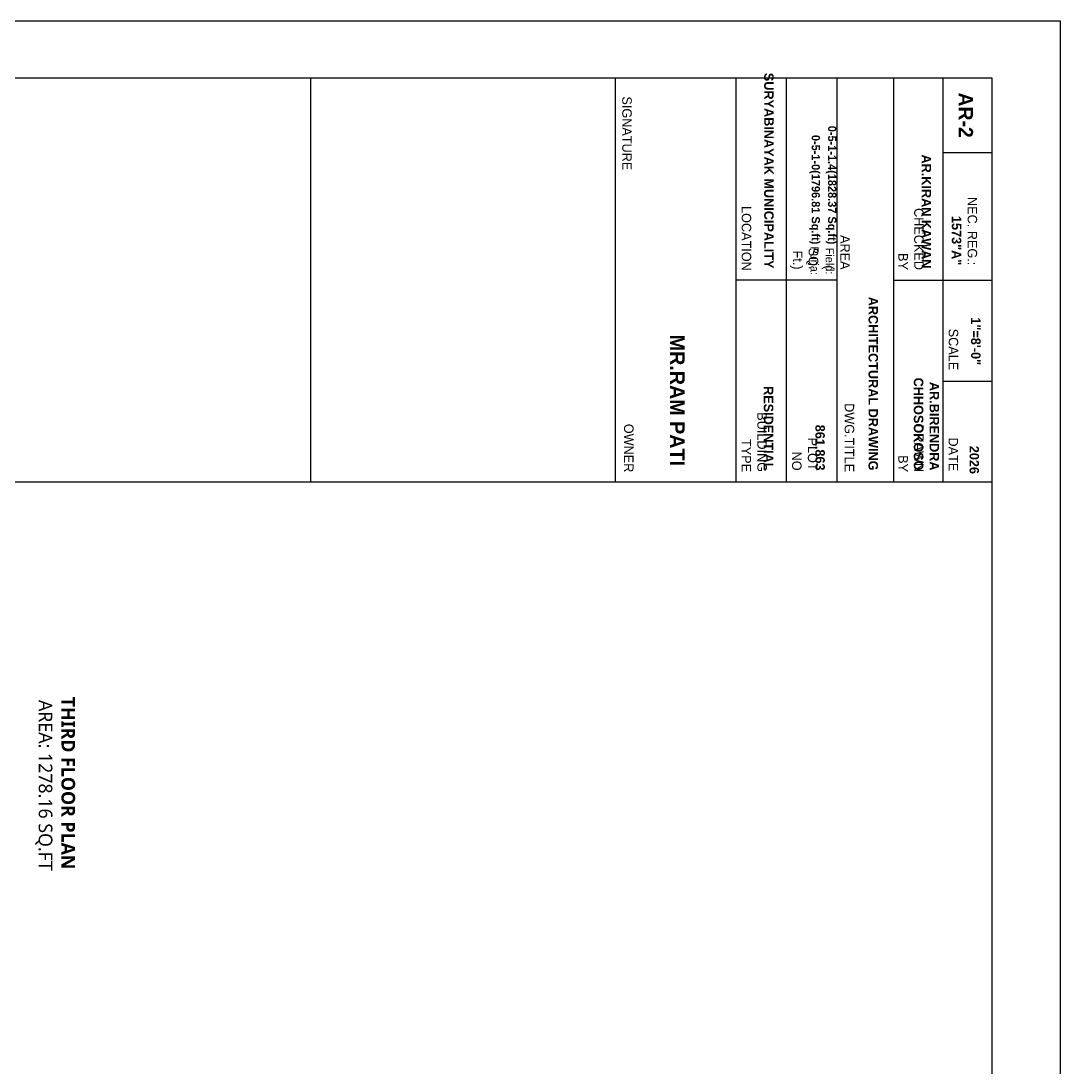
# Model space of a CAD drawing. Header units: inches. Extents: x -71 to 2682309, y -3332 to 801571.
# Drawn here: x 2681166 to 2682309, y 790937 to 792089 of the extents above; entities that cross this region are included whole.
import ezdxf

# ---------------------------------------------------------------- set-up
doc = ezdxf.new("R2010")
doc.units = ezdxf.units.IN
doc.header["$MEASUREMENT"] = 0
doc.layers.add('ASHADE', color=253, linetype='Continuous')
doc.layers.add('BORDER', color=5, linetype='Continuous', lineweight=60)
doc.layers.add('Text', color=7, linetype='Continuous', lineweight=20)
doc.styles.add('ARIAL', font='GOTHIC.TTF')
doc.styles.add('m4', font='', dxfattribs={"height": 9})
doc.styles.get("Standard").update_dxf_attribs({"font": 'arial.ttf'})
doc.styles.get('m4').set_extended_font_data('Revel Light')

msp = doc.modelspace()

# ---------------------------------------------------------------- linework, layer by layer
at = {"layer": 'BORDER', "lineweight": 30}
for p, q in [((2682234, 792026.4), (2680143.4, 792026.4)), ((2681484.4, 792026.4), (2681484.4, 791581.8)), ((2681819.7, 791581.8), (2681819.7, 792026.4)), ((2681952.4, 791581.8), (2681952.4, 792026.4)), ((2682008, 791581.8), (2682008, 792026.4)), ((2682063.5, 791581.8), (2682063.5, 792026.4)), ((2682126.1, 791581.8), (2682126.1, 792026.4)), ((2682180.1, 791581.8), (2682180.1, 792026.4)), ((2682180.1, 791944.6), (2682234, 791944.6)), ((2682063.5, 791804.1), (2681952.4, 791804.1)), ((2682126.1, 791804.1), (2682234, 791804.1)), ((2682180.1, 791693), (2682234, 791693)), ((2682234, 791581.8), (2680143.4, 791581.8))]:
    msp.add_line(p, q, dxfattribs=at)
msp.add_lwpolyline([(2680143.4, 792026.4), (2680143.4, 790490.3), (2680143.4, 789049.8), (2681191.8, 789049.8), (2682234, 789049.8), (2682234, 790490.3), (2682234, 792026.4)], dxfattribs=at)
at = {"layer": 'Defpoints'}
msp.add_lwpolyline([(2680068.6, 788921.2), (2680068.6, 792089.2), (2682308.8, 792089.2), (2682308.8, 788921.2)], close=True, dxfattribs=at)

# ---------------------------------------------------------------- texts
at = {"layer": 'ASHADE', "char_height": 10.419, "attachment_point": 9, "rotation": 270, "style": 'ARIAL'}
for s, insert, width in [('{\\fCentury Gothic|b0|i0|c0|p34;\\W1;SIGNATURE}', (2681827.1, 791924.9), 0.997), ('{\\fCentury Gothic|b0|i0|c0|p34;NEC. REG.:\\P\\fStylus BT|b1|i0|c0|p34;1573"A"}', (2682189.6, 791820.4), 119.942), ('{\\fCentury Gothic|b0|i0|c0|p34;\\W1;LOCATION}', (2681958.5, 791814.3), 0.997), ('{\\fCentury Gothic|b0|i0|c0|p34;\\W1;CHECKED BY}', (2682131, 791815.2), 0.997), ('{\\fCentury Gothic|b0|i0|c0|p34;\\W1;AREA ( SQ. Ft.) }', (2682011.9, 791815.7), 0.997), ('{\\fCentury Gothic|b0|i0|c0|p34;SCALE}', (2682186.2, 791704.9), 73.397), ('{\\fCentury Gothic|b0|i0|c0|p34;\\W1;DWG.TITLE}', (2682071.8, 791592.9), 0.997), ('{\\fCentury Gothic|b0|i0|c0|p34;\\W1;BUILDING TYPE}', (2681958.5, 791592.9), 0.997), ('{\\fCentury Gothic|b0|i0|c0|p34;\\W1;OWNER}', (2681829.1, 791592.6), 0.997), ('{\\fCentury Gothic|b0|i0|c0|p34;\\W1;DRAWN BY}', (2682131, 791592.9), 0.997), ('{\\fCentury Gothic|b0|i0|c0|p34;\\W1;PLOT NO}', (2682013.9, 791594.5), 0.997), ('{\\fCentury Gothic|b0|i0|c0|p34;\\W1;DATE}', (2682186.2, 791593.8), 0.997)]:
    msp.add_mtext(s, dxfattribs=dict(at, insert=insert, width=width))
at = {"layer": 'Text', "attachment_point": 6, "rotation": 270}
for s, insert, char_height, width, style in [('{\\fStylus BT|b1|i0|c0|p34;SURYABINAYAK MUNICIPALITY}', (2681988.5, 791816.9), 10.419, 260.901, 'ARIAL'), ('{\\fStylus BT|b1|i0|c0|p34;0-5-1-1.4(1828.37 Sq.ft)}', (2682056.8, 791843.4), 9, 186.532, 'ARIAL'), ('{\\fStylus BT|b1|i0|c0|p34;0-5-1-0(1796.81 Sq.ft)}', (2682038.8, 791843.4), 9, 186.532, 'ARIAL'), ('\\A1;{\\fStylus BT|b1|i0|c0|p34;AR.KIRAN KAWAN}', (2682161.8, 791816.9), 10.419, 186.532, 'ARIAL'), ('{\\fCentury Gothic|b0|i0|c0|p34;\\W1;Purja:}', (2682037.5, 791809.8), 9, 186.532, 'ARIAL'), ('{\\fCentury Gothic|b0|i0|c0|p34;\\W1;Field:}', (2682055.4, 791810.4), 9, 186.532, 'ARIAL'), ('{\\fStylus BT|b1|i0|c0|p34;ARCHITECTURAL DRAWING}', (2682103.3, 791594.6), 10.419, 431.787, 'ARIAL'), ('{\\fStylus BT|b1|i0|c0|p34;1"=8\'-0"}', (2682216.1, 791710.6), 10.419, 186.532, 'ARIAL'), ('{\\fStylus BT|b1|i0|c0|p34;\\H1.4x;MR.RAM PATI }', (2681887.9, 791599.6), 11.577, 321.934, 'm4'), ('\\A1;{\\fStylus BT|b1|i0|c0|p34;AR.BIRENDRA CHHOSOKOSO}', (2682161.8, 791594.6), 10.419, 186.532, 'ARIAL'), ('{\\fStylus BT|b1|i0|c0|p34;RESIDENTIAL\\fCentury Gothic|b1|i0|c0|p34;\\H0.8x; }', (2681988.1, 791594.6), 10.419, 186.532, 'ARIAL'), ('{\\fStylus BT|b1|i0|c0|p34;861,863}', (2682043.7, 791594.6), 10.419, 186.532, 'ARIAL'), ('{\\fStylus BT|b1|i0|c0|p34;2026}', (2682214.4, 791590.8), 10.419, 186.532, 'ARIAL')]:
    msp.add_mtext(s, dxfattribs=dict(at, insert=insert, char_height=char_height, width=width, style=style))
at = {"layer": 'Text', "insert": (2682205.1, 791960.7), "char_height": 15.952, "attachment_point": 6, "rotation": 270, "style": 'ARIAL'}
msp.add_mtext('\\A1;\\pi-0.00207;{\\fStylus BT|b1|i0|c0|p34;AR-2}', dxfattribs=at)
at = {"layer": 'Text', "insert": (2681203.6, 791250.8), "char_height": 15, "width": 319.193, "attachment_point": 5, "rotation": 270}
msp.add_mtext('{\\fTrebuchet MS|b1|i0|c0|p34;THIRD FLOOR PLAN\\P\\fTrebuchet MS|b0|i0|c0|p34; AREA: 1278.16 SQ.FT }', dxfattribs=at)

doc.saveas('drawing.dxf')
